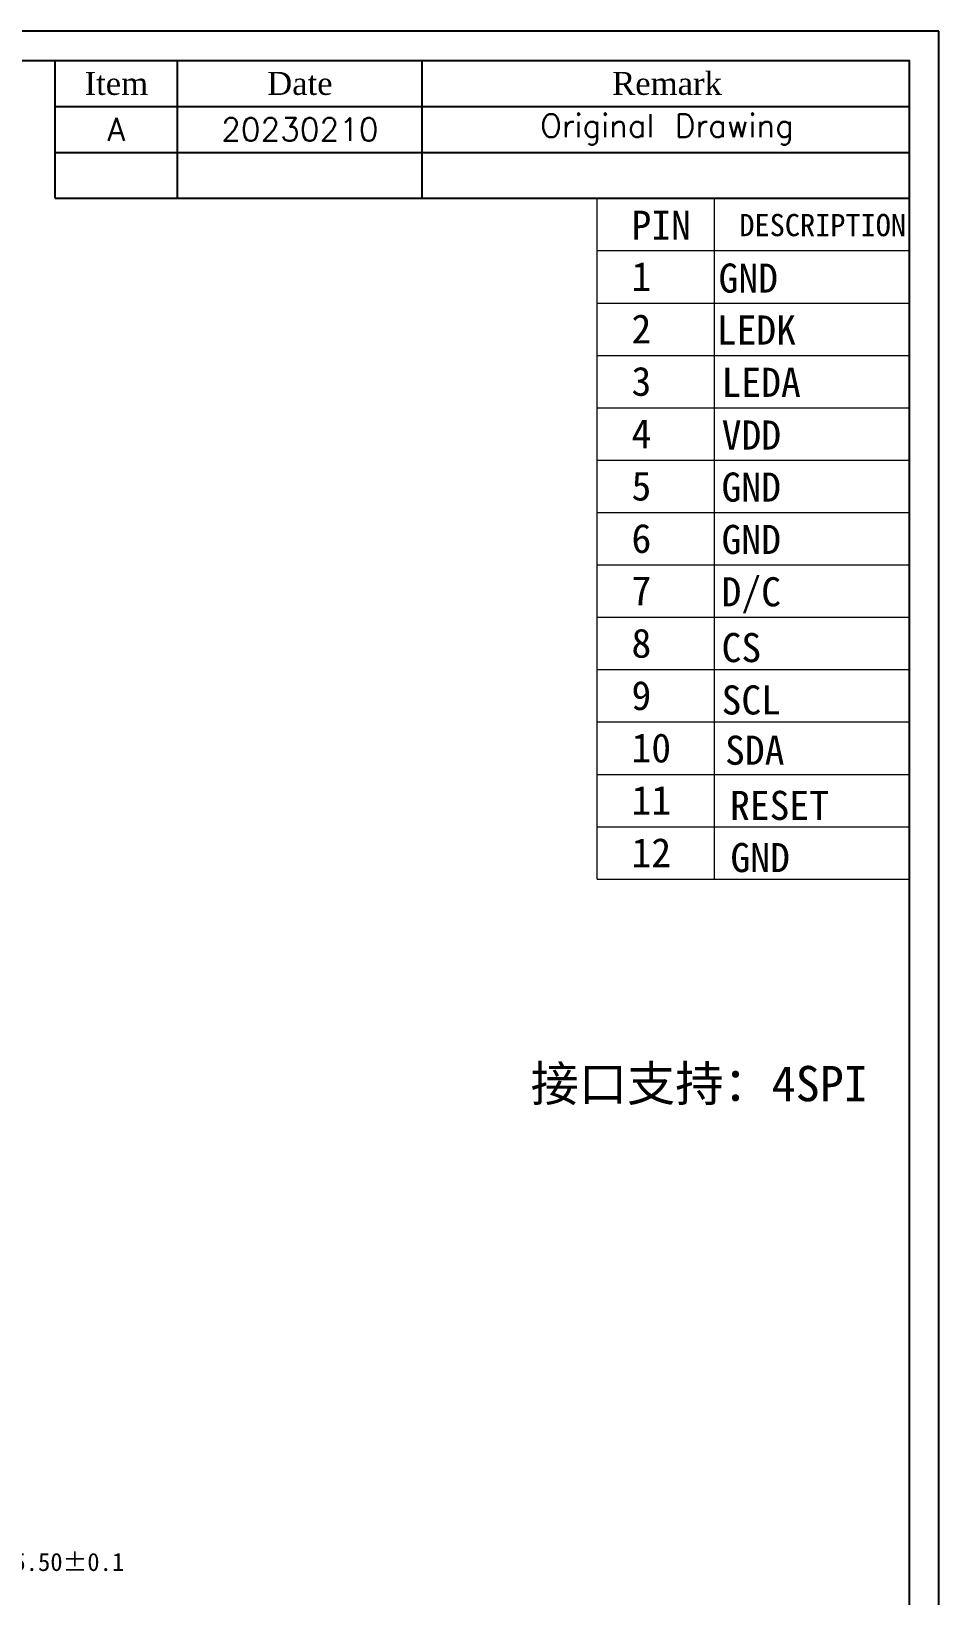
# Model space of a CAD drawing. Header units: millimetres. Extents: x 2479 to 2713, y 2230 to 2386.
# Drawn here: x 2652.4 to 2712.6, y 2282.1 to 2385.8 of the extents above; entities that cross this region are included whole.
import ezdxf

# ---------------------------------------------------------------- set-up
doc = ezdxf.new("R2010")
doc.units = ezdxf.units.MM
doc.layers.add('Frame', color=7, linetype='Continuous')
doc.layers.add('TEXT', color=7, linetype='Continuous')
doc.styles.get("Standard").update_dxf_attribs({"font": 'txt', "bigfont": 'gbcbig.shx'})
doc.styles.add('宋体', font='')
doc.styles.get('宋体').set_extended_font_data('SimSun')
doc.dimstyles.new('标准', dxfattribs={"dimtxt": 1.8, "dimasz": 1.5, "dimexe": 0.5, "dimexo": 0.4, "dimgap": 0.1, "dimtad": 1, "dimzin": 1, "dimdsep": 46, "dimtxsty": '宋体', "dimblk": 'CLOSEDBLANK', "dimcen": 0.09, "dimclrd": 96, "dimclre": 96, "dimclrt": 3, "dimadec": 0, "dimazin": 0, "dimtfac": 1, "dimtofl": 0, "dimtmove": 0, "dimatfit": 1, "dimldrblk": 'CLOSEDBLANK', "dimfxl": 1, "dimtolj": 1, "dimlwd": 0, "dimlwe": 0, "dimarcsym": 0})

# ---------------------------------------------------------------- blocks, each defined once
blk = doc.blocks.new('*D123')
at = {"color": 4, "lineweight": 0}
for p, q in [((2632.58, 2289.66), (2632.58, 2283.71)), ((2638.08, 2289.66), (2638.08, 2283.71)), ((2631.08, 2284.21), (2629.58, 2284.21)), ((2639.58, 2284.21), (2641.08, 2284.21))]:
    blk.add_line(p, q, dxfattribs=at)
at = {"color": 4}
for points in [[(2631.08, 2284.46), (2631.08, 2283.96), (2632.58, 2284.21)], [(2639.58, 2284.46), (2639.58, 2283.96), (2638.08, 2284.21)]]:
    blk.add_solid(points, dxfattribs=at)
at = {"layer": 'Defpoints', "color": 0}
for p in [(2632.58, 2290.06), (2638.08, 2290.06), (2638.08, 2284.21)]:
    blk.add_point(p, dxfattribs=at)
at = {"color": 4, "insert": (2650.03, 2284.21), "char_height": 1.2, "attachment_point": 5, "style": '宋体'}
blk.add_mtext('\\A1;P0.5*(12-1)=5.50%%p0.1', dxfattribs=at)
blk = doc.blocks.new('_ClosedBlank')
at = {"color": 0, "linetype": 'ByBlock', "lineweight": -2}
for p, q in [((-1, 0.167), (0, 0)), ((-1, 0.167), (-1, -0.167)), ((0, 0), (-1, -0.167))]:
    blk.add_line(p, q, dxfattribs=at)

msp = doc.modelspace()

# ---------------------------------------------------------------- linework, layer by layer
at = {"linetype": 'Continuous', "lineweight": 0}
for p, q in [((2697.727, 2329.64), (2697.727, 2374.779)), ((2689.941, 2371.307), (2710.631, 2371.307)), ((2689.941, 2367.834), (2710.631, 2367.834)), ((2689.941, 2364.362), (2710.631, 2364.362)), ((2689.941, 2360.89), (2710.631, 2360.89)), ((2689.941, 2357.418), (2710.631, 2357.418)), ((2689.941, 2353.946), (2710.631, 2353.946)), ((2689.941, 2350.473), (2710.631, 2350.473)), ((2689.941, 2347.001), (2710.631, 2347.001)), ((2689.941, 2343.529), (2710.631, 2343.529)), ((2689.941, 2340.057), (2710.631, 2340.057)), ((2689.941, 2336.585), (2710.631, 2336.585)), ((2689.941, 2333.112), (2710.631, 2333.112)), ((2689.941, 2329.64), (2710.631, 2329.64))]:
    msp.add_line(p, q, dxfattribs=at)
msp.add_lwpolyline([(2689.941, 2329.64), (2689.941, 2374.779), (2710.631, 2374.779), (2710.631, 2329.64)], dxfattribs=at)
at = {"layer": 'Frame', "color": 7}
for p, q in [((2654.024, 2374.779), (2654.024, 2383.903)), ((2662.134, 2374.779), (2662.134, 2383.903)), ((2678.354, 2374.779), (2678.354, 2383.903)), ((2654.024, 2380.861), (2710.631, 2380.861)), ((2654.024, 2377.82), (2710.631, 2377.82)), ((2654.024, 2377.82), (2710.631, 2377.82)), ((2654.024, 2374.779), (2710.631, 2374.779))]:
    msp.add_line(p, q, dxfattribs=at)
for points in [[(2712.579, 2385.85), (2478.911, 2385.85), (2478.911, 2230.072), (2712.579, 2230.072)], [(2710.631, 2232.019), (2480.858, 2232.019), (2480.858, 2383.903), (2710.631, 2383.903)]]:
    msp.add_lwpolyline(points, close=True, dxfattribs=at)
at = {"layer": 'TEXT', "color": 7}
msp.add_line((2710.631, 2374.779), (2710.631, 2273.522), dxfattribs=at)

# ---------------------------------------------------------------- texts
at = {"linetype": 'Continuous', "lineweight": 0, "style": '宋体'}
for s, height, p in [('PIN', 1.929, (2692.22, 2372.03)), ('DESCRIPTION', 1.47611, (2699.369, 2372.265)), ('1', 1.929, (2692.22, 2368.627)), ('GND', 1.929, (2697.991, 2368.525)), ('2', 1.929, (2692.22, 2365.155)), ('LEDK', 1.929, (2697.868, 2365.079)), ('3', 1.929, (2692.22, 2361.682)), ('LEDA', 1.929, (2698.189, 2361.614)), ('4', 1.929, (2692.22, 2358.21)), ('VDD', 1.929, (2698.199, 2358.118)), ('5', 1.929, (2692.22, 2354.738)), ('GND', 1.929, (2698.189, 2354.669)), ('6', 1.929, (2692.22, 2351.266)), ('GND', 1.929, (2698.189, 2351.197)), ('7', 1.929, (2692.22, 2347.794)), ('D/C', 1.929, (2698.189, 2347.725)), ('8', 1.929, (2692.22, 2344.321)), ('CS', 1.929, (2698.189, 2344.027)), ('9', 1.929, (2692.22, 2340.849)), ('SCL', 1.929, (2698.189, 2340.555)), ('10', 1.9289, (2692.22, 2337.377)), ('SDA', 1.929, (2698.422, 2337.222)), ('11', 1.9289, (2692.22, 2333.905)), ('RESET', 1.929, (2698.748, 2333.564)), ('12', 1.9289, (2692.22, 2330.432)), ('GND', 1.929, (2698.778, 2330.106))]:
    msp.add_text(s, height=height, dxfattribs=at).set_placement(p)
at = {"color": 7, "insert": (2685.536, 2317.255), "char_height": 1.7622, "width": 40.28164, "attachment_point": 1, "style": '宋体'}
msp.add_mtext('{\\fSimSun|b0|i0|c134|p54;\\H1.329x;接口支持：4SPI}', dxfattribs=at)
at = {"layer": 'Frame', "color": 7, "attachment_point": 5}
for s, insert, char_height in [('{\\fTimes New Roman|b0|i0|c0|p18;Item}', (2658.079, 2382.382), 1.52064), ('{\\fTimes New Roman|b0|i0|c0|p18;Date}', (2670.244, 2382.382), 1.52064), ('{\\fTimes New Roman|b0|i0|c0|p18;Remark}', (2694.575, 2382.382), 1.52064), ('Original Drawing', (2694.575, 2379.341), 1.52064), ('A', (2658.079, 2379.341), 1.521), ('20230210', (2670.244, 2379.341), 1.5206)]:
    msp.add_mtext(s, dxfattribs=dict(at, insert=insert, char_height=char_height))

# ---------------------------------------------------------------- dimensions: what is measured, and where the dimension line sits
at = {"color": 4}
dim = msp.add_linear_dim(base=(2638.078, 2284.21), p1=(2632.578, 2290.057), p2=(2638.078, 2290.057), text='P0.5*(12-1)=<>%%p0.1', dimstyle='标准', override={"dimtxt": 1.2, "dimtad": 0, "dimsah": 1, "dimclrd": 4, "dimclre": 4, "dimclrt": 4, "dimtix": 1}, dxfattribs=at)
dim.commit()
dim.dimension.update_dxf_attribs({"geometry": '*D123', "text_midpoint": (2650.031, 2284.21), "dimtype": 160})

doc.saveas('drawing.dxf')
